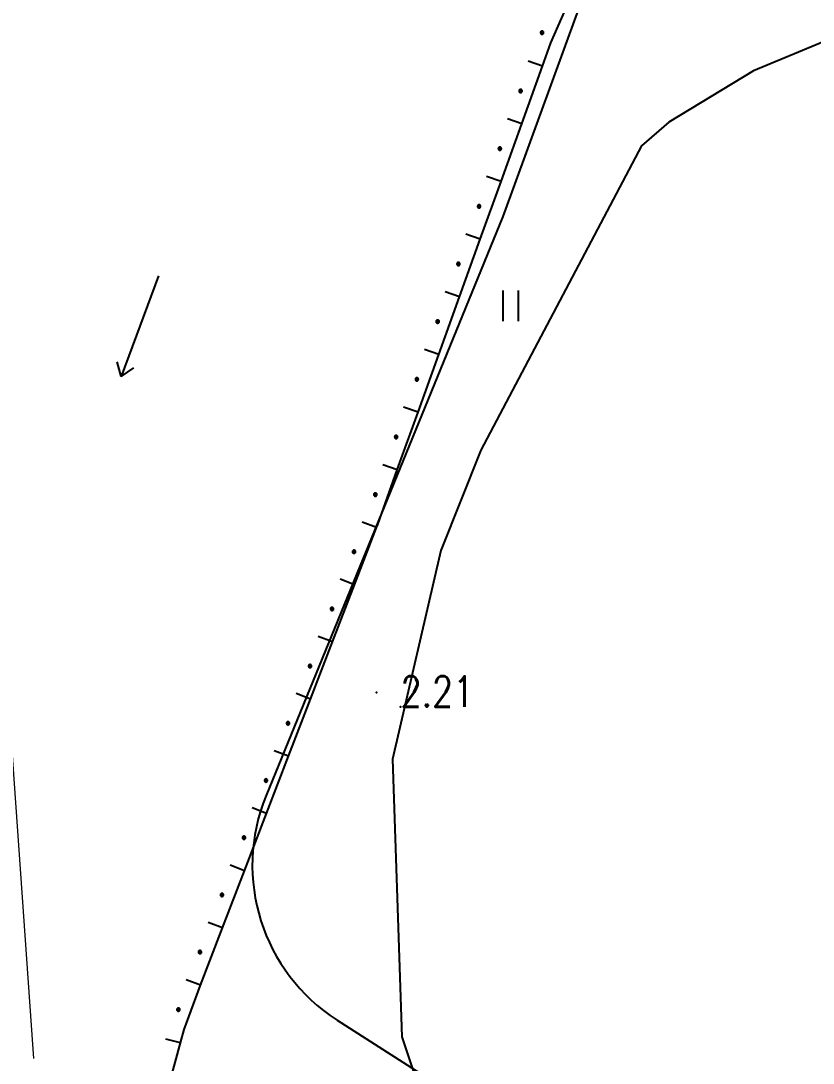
# Model space of a CAD drawing. Extents: x 500036 to 1001740, y 2543128 to 5086681.
# Drawn here: x 500796.86 to 500822.73, y 2543654.72 to 2543688.74 of the extents above; entities that cross this region are included whole.
import ezdxf

# ---------------------------------------------------------------- set-up
doc = ezdxf.new("R2010")
doc.units = 0
doc.header["$LTSCALE"] = 0.5
doc.linetypes.add('CENTER', pattern=[50.8, 31.75, -6.35, 6.35, -6.35])
doc.layers.get('0').update_dxf_attribs({"linetype": 'CONTINUOUS', "lineweight": 5})
doc.layers.add('L-河涌边线', color=160, linetype='CONTINUOUS')
doc.layers.add('地形图', color=8, linetype='CONTINUOUS')
doc.layers.add('标注', color=4, linetype='CONTINUOUS', lineweight=15)
doc.styles.add('HZ', font='romans.shx', dxfattribs={"width": 0.8, "bigfont": 'hztxt.shx'})

# ---------------------------------------------------------------- blocks, each defined once
blk = doc.blocks.new('gc086')
for p, q in [((0, 0), (7, 0)), ((7, 0), (6.181, 0.574)), ((7, 0), (6.181, -0.574))]:
    blk.add_line(p, q)

msp = doc.modelspace()

# ---------------------------------------------------------------- linework, layer by layer
at = {"layer": 'L-河涌边线', "linetype": 'Continuous', "flags": 128}
msp.add_lwpolyline([(500832.233, 2543729.947), (500816.196, 2543692.239), (500812.595, 2543682.353), (500804.866, 2543663.452, 0.362188), (500807.187, 2543656.126), (500949.832, 2543564.899)], format="xyb", dxfattribs=at)
at = {"layer": '地形图'}
for points in [[(500801.698, 2543653.98), (500802.073, 2543655.378), (500802.192, 2543655.819), (500802.732, 2543657.265), (500803.029, 2543658.06), (500803.442, 2543659.134), (500804.161, 2543661.001), (500804.88, 2543662.867), (500805.598, 2543664.733), (500806.317, 2543666.6), (500807.035, 2543668.466), (500807.754, 2543670.333), (500808.473, 2543672.199), (500808.512, 2543672.302), (500809.152, 2543674.08), (500809.83, 2543675.962), (500810.507, 2543677.844), (500811.184, 2543679.726), (500811.862, 2543681.607), (500812.539, 2543683.489), (500813.216, 2543685.371), (500813.894, 2543687.253), (500814.168, 2543688.015), (500814.648, 2543689.104)], [(500823.849, 2543688.38), (500820.784, 2543687.107), (500818.016, 2543685.435), (500817.121, 2543684.658), (500811.884, 2543674.72), (500810.576, 2543671.447), (500809, 2543664.637), (500809.304, 2543655.58), (500810.334, 2543652.482), (500812.937, 2543648.687), (500815.507, 2543646.701), (500819.548, 2543644.989), (500826.144, 2543643.366)], [(500823.849, 2543688.38), (500820.784, 2543687.107), (500818.016, 2543685.435), (500817.122, 2543684.658), (500811.884, 2543674.72), (500810.576, 2543671.447), (500809, 2543664.637), (500809.304, 2543655.58), (500810.334, 2543652.482), (500812.937, 2543648.687), (500815.508, 2543646.701), (500819.548, 2543644.989), (500826.144, 2543643.366)], [(500813.879, 2543688.3), (500813.884, 2543688.301), (500813.889, 2543688.301), (500813.894, 2543688.303), (500813.899, 2543688.305), (500813.904, 2543688.307), (500813.908, 2543688.31), (500813.912, 2543688.313), (500813.916, 2543688.317), (500813.919, 2543688.321), (500813.922, 2543688.325), (500813.924, 2543688.33), (500813.926, 2543688.335), (500813.927, 2543688.34), (500813.928, 2543688.345), (500813.929, 2543688.35), (500813.928, 2543688.355), (500813.927, 2543688.361), (500813.926, 2543688.366), (500813.924, 2543688.371), (500813.922, 2543688.375), (500813.919, 2543688.38), (500813.916, 2543688.384), (500813.914, 2543688.386), (500813.912, 2543688.387), (500813.908, 2543688.391), (500813.904, 2543688.394), (500813.899, 2543688.396), (500813.894, 2543688.398), (500813.889, 2543688.399), (500813.884, 2543688.4), (500813.879, 2543688.4), (500813.873, 2543688.4), (500813.868, 2543688.399), (500813.863, 2543688.398), (500813.858, 2543688.396), (500813.854, 2543688.394), (500813.849, 2543688.391), (500813.845, 2543688.387), (500813.841, 2543688.384), (500813.838, 2543688.38), (500813.835, 2543688.375), (500813.833, 2543688.371), (500813.831, 2543688.366), (500813.83, 2543688.361), (500813.829, 2543688.355), (500813.829, 2543688.35), (500813.829, 2543688.345), (500813.83, 2543688.34), (500813.831, 2543688.335), (500813.833, 2543688.33), (500813.835, 2543688.325), (500813.838, 2543688.321), (500813.841, 2543688.317), (500813.843, 2543688.315), (500813.845, 2543688.313), (500813.849, 2543688.31), (500813.854, 2543688.307), (500813.858, 2543688.305), (500813.863, 2543688.303), (500813.868, 2543688.301), (500813.873, 2543688.301), (500813.879, 2543688.3)], [(500813.843, 2543688.315), (500813.914, 2543688.386)], [(500813.894, 2543687.253), (500813.423, 2543687.422)], [(500813.179, 2543686.397), (500813.184, 2543686.398), (500813.189, 2543686.399), (500813.194, 2543686.4), (500813.199, 2543686.402), (500813.204, 2543686.404), (500813.208, 2543686.407), (500813.212, 2543686.41), (500813.216, 2543686.414), (500813.219, 2543686.418), (500813.222, 2543686.422), (500813.224, 2543686.427), (500813.226, 2543686.432), (500813.227, 2543686.437), (500813.228, 2543686.442), (500813.229, 2543686.447), (500813.228, 2543686.453), (500813.227, 2543686.458), (500813.226, 2543686.463), (500813.224, 2543686.468), (500813.222, 2543686.472), (500813.219, 2543686.477), (500813.216, 2543686.481), (500813.214, 2543686.483), (500813.212, 2543686.485), (500813.208, 2543686.488), (500813.204, 2543686.491), (500813.199, 2543686.493), (500813.194, 2543686.495), (500813.189, 2543686.496), (500813.184, 2543686.497), (500813.179, 2543686.497), (500813.173, 2543686.497), (500813.168, 2543686.496), (500813.163, 2543686.495), (500813.158, 2543686.493), (500813.154, 2543686.491), (500813.149, 2543686.488), (500813.145, 2543686.485), (500813.141, 2543686.481), (500813.138, 2543686.477), (500813.135, 2543686.472), (500813.133, 2543686.468), (500813.131, 2543686.463), (500813.13, 2543686.458), (500813.129, 2543686.453), (500813.129, 2543686.447), (500813.129, 2543686.442), (500813.13, 2543686.437), (500813.131, 2543686.432), (500813.133, 2543686.427), (500813.135, 2543686.422), (500813.138, 2543686.418), (500813.141, 2543686.414), (500813.143, 2543686.412), (500813.145, 2543686.41), (500813.149, 2543686.407), (500813.154, 2543686.404), (500813.158, 2543686.402), (500813.163, 2543686.4), (500813.168, 2543686.399), (500813.173, 2543686.398), (500813.179, 2543686.397)], [(500813.143, 2543686.412), (500813.214, 2543686.483)], [(500813.216, 2543685.371), (500812.746, 2543685.54)], [(500812.501, 2543684.516), (500812.506, 2543684.516), (500812.512, 2543684.517), (500812.517, 2543684.518), (500812.522, 2543684.52), (500812.526, 2543684.522), (500812.531, 2543684.525), (500812.535, 2543684.529), (500812.538, 2543684.532), (500812.542, 2543684.536), (500812.545, 2543684.541), (500812.547, 2543684.545), (500812.549, 2543684.55), (500812.55, 2543684.555), (500812.551, 2543684.56), (500812.551, 2543684.566), (500812.551, 2543684.571), (500812.55, 2543684.576), (500812.549, 2543684.581), (500812.547, 2543684.586), (500812.545, 2543684.591), (500812.542, 2543684.595), (500812.538, 2543684.599), (500812.537, 2543684.601), (500812.535, 2543684.603), (500812.531, 2543684.606), (500812.526, 2543684.609), (500812.522, 2543684.611), (500812.517, 2543684.613), (500812.512, 2543684.615), (500812.506, 2543684.615), (500812.501, 2543684.616), (500812.496, 2543684.615), (500812.491, 2543684.615), (500812.486, 2543684.613), (500812.481, 2543684.611), (500812.476, 2543684.609), (500812.472, 2543684.606), (500812.468, 2543684.603), (500812.464, 2543684.599), (500812.461, 2543684.595), (500812.458, 2543684.591), (500812.456, 2543684.586), (500812.454, 2543684.581), (500812.452, 2543684.576), (500812.451, 2543684.571), (500812.451, 2543684.566), (500812.451, 2543684.56), (500812.452, 2543684.555), (500812.454, 2543684.55), (500812.456, 2543684.545), (500812.458, 2543684.541), (500812.461, 2543684.536), (500812.464, 2543684.532), (500812.466, 2543684.53), (500812.468, 2543684.529), (500812.472, 2543684.525), (500812.476, 2543684.522), (500812.481, 2543684.52), (500812.486, 2543684.518), (500812.491, 2543684.517), (500812.496, 2543684.516), (500812.501, 2543684.516)], [(500812.466, 2543684.53), (500812.537, 2543684.601)], [(500812.539, 2543683.489), (500812.068, 2543683.659)], [(500811.824, 2543682.634), (500811.829, 2543682.634), (500811.834, 2543682.635), (500811.839, 2543682.636), (500811.844, 2543682.638), (500811.849, 2543682.641), (500811.853, 2543682.643), (500811.857, 2543682.647), (500811.861, 2543682.65), (500811.864, 2543682.654), (500811.867, 2543682.659), (500811.87, 2543682.664), (500811.871, 2543682.668), (500811.873, 2543682.673), (500811.874, 2543682.679), (500811.874, 2543682.684), (500811.874, 2543682.689), (500811.873, 2543682.694), (500811.871, 2543682.699), (500811.87, 2543682.704), (500811.867, 2543682.709), (500811.864, 2543682.713), (500811.861, 2543682.717), (500811.859, 2543682.719), (500811.857, 2543682.721), (500811.853, 2543682.724), (500811.849, 2543682.727), (500811.844, 2543682.729), (500811.839, 2543682.731), (500811.834, 2543682.733), (500811.829, 2543682.734), (500811.824, 2543682.734), (500811.819, 2543682.734), (500811.814, 2543682.733), (500811.808, 2543682.731), (500811.804, 2543682.729), (500811.799, 2543682.727), (500811.795, 2543682.724), (500811.79, 2543682.721), (500811.787, 2543682.717), (500811.783, 2543682.713), (500811.781, 2543682.709), (500811.778, 2543682.704), (500811.776, 2543682.699), (500811.775, 2543682.694), (500811.774, 2543682.689), (500811.774, 2543682.684), (500811.774, 2543682.679), (500811.775, 2543682.673), (500811.776, 2543682.668), (500811.778, 2543682.664), (500811.781, 2543682.659), (500811.783, 2543682.654), (500811.787, 2543682.65), (500811.789, 2543682.649), (500811.79, 2543682.647), (500811.795, 2543682.643), (500811.799, 2543682.641), (500811.804, 2543682.638), (500811.808, 2543682.636), (500811.814, 2543682.635), (500811.819, 2543682.634), (500811.824, 2543682.634)], [(500811.789, 2543682.649), (500811.859, 2543682.719)], [(500811.862, 2543681.607), (500811.391, 2543681.777)], [(500811.147, 2543680.752), (500811.152, 2543680.752), (500811.157, 2543680.753), (500811.162, 2543680.754), (500811.167, 2543680.756), (500811.172, 2543680.759), (500811.176, 2543680.762), (500811.18, 2543680.765), (500811.184, 2543680.769), (500811.187, 2543680.773), (500811.19, 2543680.777), (500811.192, 2543680.782), (500811.194, 2543680.787), (500811.195, 2543680.792), (500811.196, 2543680.797), (500811.197, 2543680.802), (500811.196, 2543680.807), (500811.195, 2543680.812), (500811.194, 2543680.817), (500811.192, 2543680.822), (500811.19, 2543680.827), (500811.187, 2543680.831), (500811.184, 2543680.835), (500811.182, 2543680.837), (500811.18, 2543680.839), (500811.176, 2543680.842), (500811.172, 2543680.845), (500811.167, 2543680.848), (500811.162, 2543680.85), (500811.157, 2543680.851), (500811.152, 2543680.852), (500811.147, 2543680.852), (500811.141, 2543680.852), (500811.136, 2543680.851), (500811.131, 2543680.85), (500811.126, 2543680.848), (500811.122, 2543680.845), (500811.117, 2543680.842), (500811.113, 2543680.839), (500811.109, 2543680.835), (500811.106, 2543680.831), (500811.103, 2543680.827), (500811.101, 2543680.822), (500811.099, 2543680.817), (500811.098, 2543680.812), (500811.097, 2543680.807), (500811.097, 2543680.802), (500811.097, 2543680.797), (500811.098, 2543680.792), (500811.099, 2543680.787), (500811.101, 2543680.782), (500811.103, 2543680.777), (500811.106, 2543680.773), (500811.109, 2543680.769), (500811.111, 2543680.767), (500811.113, 2543680.765), (500811.117, 2543680.762), (500811.122, 2543680.759), (500811.126, 2543680.756), (500811.131, 2543680.754), (500811.136, 2543680.753), (500811.141, 2543680.752), (500811.147, 2543680.752)], [(500811.111, 2543680.767), (500811.182, 2543680.837)], [(500811.184, 2543679.726), (500810.714, 2543679.895)], [(500812.606, 2543678.933), (500812.606, 2543679.933)], [(500813.106, 2543678.933), (500813.106, 2543679.933)], [(500810.469, 2543678.87), (500810.474, 2543678.87), (500810.48, 2543678.871), (500810.485, 2543678.873), (500810.49, 2543678.875), (500810.494, 2543678.877), (500810.499, 2543678.88), (500810.503, 2543678.883), (500810.506, 2543678.887), (500810.51, 2543678.891), (500810.512, 2543678.895), (500810.515, 2543678.9), (500810.517, 2543678.905), (500810.518, 2543678.91), (500810.519, 2543678.915), (500810.519, 2543678.92), (500810.519, 2543678.925), (500810.518, 2543678.931), (500810.517, 2543678.936), (500810.515, 2543678.941), (500810.512, 2543678.945), (500810.51, 2543678.95), (500810.506, 2543678.954), (500810.505, 2543678.956), (500810.503, 2543678.957), (500810.499, 2543678.961), (500810.494, 2543678.964), (500810.49, 2543678.966), (500810.485, 2543678.968), (500810.48, 2543678.969), (500810.474, 2543678.97), (500810.469, 2543678.97), (500810.464, 2543678.97), (500810.459, 2543678.969), (500810.454, 2543678.968), (500810.449, 2543678.966), (500810.444, 2543678.964), (500810.44, 2543678.961), (500810.436, 2543678.957), (500810.432, 2543678.954), (500810.429, 2543678.95), (500810.426, 2543678.945), (500810.423, 2543678.941), (500810.422, 2543678.936), (500810.42, 2543678.931), (500810.419, 2543678.925), (500810.419, 2543678.92), (500810.419, 2543678.915), (500810.42, 2543678.91), (500810.422, 2543678.905), (500810.423, 2543678.9), (500810.426, 2543678.895), (500810.429, 2543678.891), (500810.432, 2543678.887), (500810.434, 2543678.885), (500810.436, 2543678.883), (500810.44, 2543678.88), (500810.444, 2543678.877), (500810.449, 2543678.875), (500810.454, 2543678.873), (500810.459, 2543678.871), (500810.464, 2543678.87), (500810.469, 2543678.87)], [(500810.434, 2543678.885), (500810.505, 2543678.956)], [(500810.507, 2543677.844), (500810.036, 2543678.013)], [(500809.792, 2543676.988), (500809.797, 2543676.989), (500809.802, 2543676.989), (500809.807, 2543676.991), (500809.812, 2543676.993), (500809.817, 2543676.995), (500809.821, 2543676.998), (500809.825, 2543677.001), (500809.829, 2543677.005), (500809.832, 2543677.009), (500809.835, 2543677.013), (500809.838, 2543677.018), (500809.839, 2543677.023), (500809.841, 2543677.028), (500809.842, 2543677.033), (500809.842, 2543677.038), (500809.842, 2543677.044), (500809.841, 2543677.049), (500809.839, 2543677.054), (500809.838, 2543677.059), (500809.835, 2543677.063), (500809.832, 2543677.068), (500809.829, 2543677.072), (500809.827, 2543677.074), (500809.825, 2543677.076), (500809.821, 2543677.079), (500809.817, 2543677.082), (500809.812, 2543677.084), (500809.807, 2543677.086), (500809.802, 2543677.087), (500809.797, 2543677.088), (500809.792, 2543677.088), (500809.787, 2543677.088), (500809.781, 2543677.087), (500809.776, 2543677.086), (500809.772, 2543677.084), (500809.767, 2543677.082), (500809.762, 2543677.079), (500809.758, 2543677.076), (500809.755, 2543677.072), (500809.751, 2543677.068), (500809.749, 2543677.063), (500809.746, 2543677.059), (500809.744, 2543677.054), (500809.743, 2543677.049), (500809.742, 2543677.044), (500809.742, 2543677.038), (500809.742, 2543677.033), (500809.743, 2543677.028), (500809.744, 2543677.023), (500809.746, 2543677.018), (500809.749, 2543677.013), (500809.751, 2543677.009), (500809.755, 2543677.005), (500809.757, 2543677.003), (500809.758, 2543677.001), (500809.762, 2543676.998), (500809.767, 2543676.995), (500809.772, 2543676.993), (500809.776, 2543676.991), (500809.781, 2543676.989), (500809.787, 2543676.989), (500809.792, 2543676.988)], [(500809.757, 2543677.003), (500809.827, 2543677.074)], [(500809.83, 2543675.962), (500809.359, 2543676.131)], [(500809.114, 2543675.107), (500809.12, 2543675.107), (500809.125, 2543675.108), (500809.13, 2543675.109), (500809.135, 2543675.111), (500809.14, 2543675.113), (500809.144, 2543675.116), (500809.148, 2543675.119), (500809.152, 2543675.123), (500809.155, 2543675.127), (500809.158, 2543675.132), (500809.16, 2543675.136), (500809.162, 2543675.141), (500809.163, 2543675.146), (500809.164, 2543675.151), (500809.165, 2543675.157), (500809.164, 2543675.162), (500809.163, 2543675.167), (500809.162, 2543675.172), (500809.16, 2543675.177), (500809.158, 2543675.182), (500809.155, 2543675.186), (500809.152, 2543675.19), (500809.15, 2543675.192), (500809.148, 2543675.194), (500809.144, 2543675.197), (500809.14, 2543675.2), (500809.135, 2543675.202), (500809.13, 2543675.204), (500809.125, 2543675.206), (500809.12, 2543675.206), (500809.114, 2543675.207), (500809.109, 2543675.206), (500809.104, 2543675.206), (500809.099, 2543675.204), (500809.094, 2543675.202), (500809.089, 2543675.2), (500809.085, 2543675.197), (500809.081, 2543675.194), (500809.077, 2543675.19), (500809.074, 2543675.186), (500809.071, 2543675.182), (500809.069, 2543675.177), (500809.067, 2543675.172), (500809.066, 2543675.167), (500809.065, 2543675.162), (500809.064, 2543675.157), (500809.065, 2543675.151), (500809.066, 2543675.146), (500809.067, 2543675.141), (500809.069, 2543675.136), (500809.071, 2543675.132), (500809.074, 2543675.127), (500809.077, 2543675.123), (500809.079, 2543675.121), (500809.081, 2543675.119), (500809.085, 2543675.116), (500809.089, 2543675.113), (500809.094, 2543675.111), (500809.099, 2543675.109), (500809.104, 2543675.108), (500809.109, 2543675.107), (500809.114, 2543675.107)], [(500809.079, 2543675.121), (500809.15, 2543675.192)], [(500809.152, 2543674.08), (500808.682, 2543674.25)], [(500808.437, 2543673.225), (500808.442, 2543673.225), (500808.448, 2543673.226), (500808.453, 2543673.227), (500808.457, 2543673.229), (500808.462, 2543673.232), (500808.467, 2543673.234), (500808.471, 2543673.238), (500808.474, 2543673.241), (500808.478, 2543673.245), (500808.48, 2543673.25), (500808.483, 2543673.254), (500808.485, 2543673.259), (500808.486, 2543673.264), (500808.487, 2543673.27), (500808.487, 2543673.275), (500808.487, 2543673.28), (500808.486, 2543673.285), (500808.485, 2543673.29), (500808.483, 2543673.295), (500808.48, 2543673.3), (500808.478, 2543673.304), (500808.474, 2543673.308), (500808.472, 2543673.31), (500808.471, 2543673.312), (500808.467, 2543673.315), (500808.462, 2543673.318), (500808.457, 2543673.321), (500808.453, 2543673.322), (500808.448, 2543673.324), (500808.442, 2543673.325), (500808.437, 2543673.325), (500808.432, 2543673.325), (500808.427, 2543673.324), (500808.422, 2543673.322), (500808.417, 2543673.321), (500808.412, 2543673.318), (500808.408, 2543673.315), (500808.404, 2543673.312), (500808.4, 2543673.308), (500808.397, 2543673.304), (500808.394, 2543673.3), (500808.391, 2543673.295), (500808.39, 2543673.29), (500808.388, 2543673.285), (500808.387, 2543673.28), (500808.387, 2543673.275), (500808.387, 2543673.27), (500808.388, 2543673.264), (500808.39, 2543673.259), (500808.391, 2543673.254), (500808.394, 2543673.25), (500808.397, 2543673.245), (500808.4, 2543673.241), (500808.402, 2543673.24), (500808.404, 2543673.238), (500808.408, 2543673.234), (500808.412, 2543673.232), (500808.417, 2543673.229), (500808.422, 2543673.227), (500808.427, 2543673.226), (500808.432, 2543673.225), (500808.437, 2543673.225)], [(500808.402, 2543673.24), (500808.472, 2543673.31)], [(500808.473, 2543672.199), (500808.006, 2543672.379)], [(500807.74, 2543671.36), (500807.745, 2543671.36), (500807.75, 2543671.361), (500807.755, 2543671.362), (500807.76, 2543671.364), (500807.765, 2543671.366), (500807.769, 2543671.369), (500807.773, 2543671.373), (500807.777, 2543671.376), (500807.78, 2543671.38), (500807.783, 2543671.385), (500807.786, 2543671.389), (500807.788, 2543671.394), (500807.789, 2543671.399), (500807.79, 2543671.405), (500807.79, 2543671.41), (500807.79, 2543671.415), (500807.789, 2543671.42), (500807.788, 2543671.425), (500807.786, 2543671.43), (500807.783, 2543671.435), (500807.78, 2543671.439), (500807.777, 2543671.443), (500807.775, 2543671.445), (500807.773, 2543671.447), (500807.769, 2543671.45), (500807.765, 2543671.453), (500807.76, 2543671.455), (500807.755, 2543671.457), (500807.75, 2543671.459), (500807.745, 2543671.46), (500807.74, 2543671.46), (500807.735, 2543671.46), (500807.73, 2543671.459), (500807.725, 2543671.457), (500807.72, 2543671.455), (500807.715, 2543671.453), (500807.711, 2543671.45), (500807.707, 2543671.447), (500807.703, 2543671.443), (500807.7, 2543671.439), (500807.697, 2543671.435), (500807.694, 2543671.43), (500807.692, 2543671.425), (500807.691, 2543671.42), (500807.69, 2543671.415), (500807.69, 2543671.41), (500807.69, 2543671.405), (500807.691, 2543671.399), (500807.692, 2543671.394), (500807.694, 2543671.389), (500807.697, 2543671.385), (500807.7, 2543671.38), (500807.703, 2543671.376), (500807.705, 2543671.374), (500807.707, 2543671.373), (500807.711, 2543671.369), (500807.715, 2543671.366), (500807.72, 2543671.364), (500807.725, 2543671.362), (500807.73, 2543671.361), (500807.735, 2543671.36), (500807.74, 2543671.36)], [(500807.705, 2543671.374), (500807.775, 2543671.445)], [(500807.754, 2543670.333), (500807.287, 2543670.512)], [(500807.021, 2543669.493), (500807.027, 2543669.494), (500807.032, 2543669.494), (500807.037, 2543669.496), (500807.042, 2543669.498), (500807.046, 2543669.5), (500807.051, 2543669.503), (500807.055, 2543669.506), (500807.059, 2543669.51), (500807.062, 2543669.514), (500807.065, 2543669.518), (500807.067, 2543669.523), (500807.069, 2543669.528), (500807.07, 2543669.533), (500807.071, 2543669.538), (500807.071, 2543669.543), (500807.071, 2543669.549), (500807.07, 2543669.554), (500807.069, 2543669.559), (500807.067, 2543669.564), (500807.065, 2543669.568), (500807.062, 2543669.573), (500807.059, 2543669.577), (500807.057, 2543669.579), (500807.055, 2543669.58), (500807.051, 2543669.584), (500807.046, 2543669.587), (500807.042, 2543669.589), (500807.037, 2543669.591), (500807.032, 2543669.592), (500807.027, 2543669.593), (500807.021, 2543669.593), (500807.016, 2543669.593), (500807.011, 2543669.592), (500807.006, 2543669.591), (500807.001, 2543669.589), (500806.996, 2543669.587), (500806.992, 2543669.584), (500806.988, 2543669.58), (500806.984, 2543669.577), (500806.981, 2543669.573), (500806.978, 2543669.568), (500806.976, 2543669.564), (500806.974, 2543669.559), (500806.972, 2543669.554), (500806.972, 2543669.549), (500806.971, 2543669.543), (500806.972, 2543669.538), (500806.972, 2543669.533), (500806.974, 2543669.528), (500806.976, 2543669.523), (500806.978, 2543669.518), (500806.981, 2543669.514), (500806.984, 2543669.51), (500806.986, 2543669.508), (500806.988, 2543669.506), (500806.992, 2543669.503), (500806.996, 2543669.5), (500807.001, 2543669.498), (500807.006, 2543669.496), (500807.011, 2543669.494), (500807.016, 2543669.494), (500807.021, 2543669.493)], [(500806.986, 2543669.508), (500807.057, 2543669.579)], [(500807.035, 2543668.466), (500806.569, 2543668.646)], [(500806.303, 2543667.627), (500806.308, 2543667.627), (500806.313, 2543667.628), (500806.318, 2543667.629), (500806.323, 2543667.631), (500806.328, 2543667.634), (500806.332, 2543667.636), (500806.336, 2543667.64), (500806.34, 2543667.643), (500806.343, 2543667.647), (500806.346, 2543667.652), (500806.348, 2543667.657), (500806.35, 2543667.661), (500806.352, 2543667.666), (500806.353, 2543667.672), (500806.353, 2543667.677), (500806.353, 2543667.682), (500806.352, 2543667.687), (500806.35, 2543667.692), (500806.348, 2543667.697), (500806.346, 2543667.702), (500806.343, 2543667.706), (500806.34, 2543667.71), (500806.338, 2543667.712), (500806.336, 2543667.714), (500806.332, 2543667.717), (500806.328, 2543667.72), (500806.323, 2543667.723), (500806.318, 2543667.724), (500806.313, 2543667.726), (500806.308, 2543667.727), (500806.303, 2543667.727), (500806.298, 2543667.727), (500806.292, 2543667.726), (500806.287, 2543667.724), (500806.282, 2543667.723), (500806.278, 2543667.72), (500806.273, 2543667.717), (500806.269, 2543667.714), (500806.266, 2543667.71), (500806.262, 2543667.706), (500806.259, 2543667.702), (500806.257, 2543667.697), (500806.255, 2543667.692), (500806.254, 2543667.687), (500806.253, 2543667.682), (500806.253, 2543667.677), (500806.253, 2543667.672), (500806.254, 2543667.666), (500806.255, 2543667.661), (500806.257, 2543667.657), (500806.259, 2543667.652), (500806.262, 2543667.647), (500806.266, 2543667.643), (500806.267, 2543667.642), (500806.269, 2543667.64), (500806.273, 2543667.636), (500806.278, 2543667.634), (500806.282, 2543667.631), (500806.287, 2543667.629), (500806.292, 2543667.628), (500806.298, 2543667.627), (500806.303, 2543667.627)], [(500806.267, 2543667.642), (500806.338, 2543667.712)], [(500806.317, 2543666.6), (500805.85, 2543666.78)], [(500805.584, 2543665.76), (500805.589, 2543665.761), (500805.595, 2543665.762), (500805.6, 2543665.763), (500805.605, 2543665.765), (500805.609, 2543665.767), (500805.614, 2543665.77), (500805.618, 2543665.773), (500805.621, 2543665.777), (500805.625, 2543665.781), (500805.627, 2543665.785), (500805.63, 2543665.79), (500805.632, 2543665.795), (500805.633, 2543665.8), (500805.634, 2543665.805), (500805.634, 2543665.81), (500805.634, 2543665.816), (500805.633, 2543665.821), (500805.632, 2543665.826), (500805.63, 2543665.831), (500805.627, 2543665.835), (500805.625, 2543665.84), (500805.621, 2543665.844), (500805.62, 2543665.846), (500805.618, 2543665.848), (500805.614, 2543665.851), (500805.609, 2543665.854), (500805.605, 2543665.856), (500805.6, 2543665.858), (500805.595, 2543665.859), (500805.589, 2543665.86), (500805.584, 2543665.86), (500805.579, 2543665.86), (500805.574, 2543665.859), (500805.569, 2543665.858), (500805.564, 2543665.856), (500805.559, 2543665.854), (500805.555, 2543665.851), (500805.551, 2543665.848), (500805.547, 2543665.844), (500805.544, 2543665.84), (500805.541, 2543665.835), (500805.539, 2543665.831), (500805.537, 2543665.826), (500805.535, 2543665.821), (500805.534, 2543665.816), (500805.534, 2543665.81), (500805.534, 2543665.805), (500805.535, 2543665.8), (500805.537, 2543665.795), (500805.539, 2543665.79), (500805.541, 2543665.785), (500805.544, 2543665.781), (500805.547, 2543665.777), (500805.549, 2543665.775), (500805.551, 2543665.773), (500805.555, 2543665.77), (500805.559, 2543665.767), (500805.564, 2543665.765), (500805.569, 2543665.763), (500805.574, 2543665.762), (500805.579, 2543665.761), (500805.584, 2543665.76)], [(500805.549, 2543665.775), (500805.62, 2543665.846)], [(500805.598, 2543664.733), (500805.132, 2543664.913)], [(500804.866, 2543663.894), (500804.871, 2543663.894), (500804.876, 2543663.895), (500804.881, 2543663.896), (500804.886, 2543663.898), (500804.891, 2543663.901), (500804.895, 2543663.904), (500804.899, 2543663.907), (500804.903, 2543663.911), (500804.906, 2543663.915), (500804.909, 2543663.919), (500804.911, 2543663.924), (500804.913, 2543663.929), (500804.915, 2543663.934), (500804.915, 2543663.939), (500804.916, 2543663.944), (500804.915, 2543663.949), (500804.915, 2543663.954), (500804.913, 2543663.959), (500804.911, 2543663.964), (500804.909, 2543663.969), (500804.906, 2543663.973), (500804.903, 2543663.977), (500804.901, 2543663.979), (500804.899, 2543663.981), (500804.895, 2543663.984), (500804.891, 2543663.987), (500804.886, 2543663.99), (500804.881, 2543663.992), (500804.876, 2543663.993), (500804.871, 2543663.994), (500804.866, 2543663.994), (500804.86, 2543663.994), (500804.855, 2543663.993), (500804.85, 2543663.992), (500804.845, 2543663.99), (500804.841, 2543663.987), (500804.836, 2543663.984), (500804.832, 2543663.981), (500804.828, 2543663.977), (500804.825, 2543663.973), (500804.822, 2543663.969), (500804.82, 2543663.964), (500804.818, 2543663.959), (500804.817, 2543663.954), (500804.816, 2543663.949), (500804.816, 2543663.944), (500804.816, 2543663.939), (500804.817, 2543663.934), (500804.818, 2543663.929), (500804.82, 2543663.924), (500804.822, 2543663.919), (500804.825, 2543663.915), (500804.828, 2543663.911), (500804.83, 2543663.909), (500804.832, 2543663.907), (500804.836, 2543663.904), (500804.841, 2543663.901), (500804.845, 2543663.898), (500804.85, 2543663.896), (500804.855, 2543663.895), (500804.86, 2543663.894), (500804.866, 2543663.894)], [(500804.83, 2543663.909), (500804.901, 2543663.979)], [(500804.88, 2543662.867), (500804.413, 2543663.047)], [(500804.147, 2543662.028), (500804.152, 2543662.028), (500804.157, 2543662.029), (500804.162, 2543662.03), (500804.167, 2543662.032), (500804.172, 2543662.034), (500804.176, 2543662.037), (500804.18, 2543662.04), (500804.184, 2543662.044), (500804.187, 2543662.048), (500804.19, 2543662.053), (500804.193, 2543662.057), (500804.195, 2543662.062), (500804.196, 2543662.067), (500804.197, 2543662.072), (500804.197, 2543662.078), (500804.197, 2543662.083), (500804.196, 2543662.088), (500804.195, 2543662.093), (500804.193, 2543662.098), (500804.19, 2543662.103), (500804.187, 2543662.107), (500804.184, 2543662.111), (500804.182, 2543662.113), (500804.18, 2543662.115), (500804.176, 2543662.118), (500804.172, 2543662.121), (500804.167, 2543662.123), (500804.162, 2543662.125), (500804.157, 2543662.126), (500804.152, 2543662.127), (500804.147, 2543662.128), (500804.142, 2543662.127), (500804.137, 2543662.126), (500804.132, 2543662.125), (500804.127, 2543662.123), (500804.122, 2543662.121), (500804.118, 2543662.118), (500804.114, 2543662.115), (500804.11, 2543662.111), (500804.107, 2543662.107), (500804.104, 2543662.103), (500804.101, 2543662.098), (500804.099, 2543662.093), (500804.098, 2543662.088), (500804.097, 2543662.083), (500804.097, 2543662.078), (500804.097, 2543662.072), (500804.098, 2543662.067), (500804.099, 2543662.062), (500804.101, 2543662.057), (500804.104, 2543662.053), (500804.107, 2543662.048), (500804.11, 2543662.044), (500804.112, 2543662.042), (500804.114, 2543662.04), (500804.118, 2543662.037), (500804.122, 2543662.034), (500804.127, 2543662.032), (500804.132, 2543662.03), (500804.137, 2543662.029), (500804.142, 2543662.028), (500804.147, 2543662.028)], [(500804.112, 2543662.042), (500804.182, 2543662.113)], [(500804.161, 2543661.001), (500803.694, 2543661.18)], [(500803.428, 2543660.161), (500803.434, 2543660.161), (500803.439, 2543660.162), (500803.444, 2543660.164), (500803.449, 2543660.165), (500803.453, 2543660.168), (500803.458, 2543660.171), (500803.462, 2543660.174), (500803.466, 2543660.178), (500803.469, 2543660.182), (500803.472, 2543660.186), (500803.474, 2543660.191), (500803.476, 2543660.196), (500803.477, 2543660.201), (500803.478, 2543660.206), (500803.478, 2543660.211), (500803.478, 2543660.216), (500803.477, 2543660.221), (500803.476, 2543660.227), (500803.474, 2543660.231), (500803.472, 2543660.236), (500803.469, 2543660.241), (500803.466, 2543660.245), (500803.464, 2543660.246), (500803.462, 2543660.248), (500803.458, 2543660.252), (500803.453, 2543660.254), (500803.449, 2543660.257), (500803.444, 2543660.259), (500803.439, 2543660.26), (500803.434, 2543660.261), (500803.428, 2543660.261), (500803.423, 2543660.261), (500803.418, 2543660.26), (500803.413, 2543660.259), (500803.408, 2543660.257), (500803.403, 2543660.254), (500803.399, 2543660.252), (500803.395, 2543660.248), (500803.391, 2543660.245), (500803.388, 2543660.241), (500803.385, 2543660.236), (500803.383, 2543660.231), (500803.381, 2543660.227), (500803.379, 2543660.221), (500803.379, 2543660.216), (500803.378, 2543660.211), (500803.379, 2543660.206), (500803.379, 2543660.201), (500803.381, 2543660.196), (500803.383, 2543660.191), (500803.385, 2543660.186), (500803.388, 2543660.182), (500803.391, 2543660.178), (500803.393, 2543660.176), (500803.395, 2543660.174), (500803.399, 2543660.171), (500803.403, 2543660.168), (500803.408, 2543660.165), (500803.413, 2543660.164), (500803.418, 2543660.162), (500803.423, 2543660.161), (500803.428, 2543660.161)], [(500803.393, 2543660.176), (500803.464, 2543660.246)], [(500803.442, 2543659.134), (500802.976, 2543659.314)], [(500802.71, 2543658.295), (500802.715, 2543658.295), (500802.72, 2543658.296), (500802.725, 2543658.297), (500802.73, 2543658.299), (500802.735, 2543658.301), (500802.739, 2543658.304), (500802.743, 2543658.308), (500802.747, 2543658.311), (500802.75, 2543658.315), (500802.753, 2543658.32), (500802.755, 2543658.324), (500802.757, 2543658.329), (500802.759, 2543658.334), (500802.76, 2543658.339), (500802.76, 2543658.345), (500802.76, 2543658.35), (500802.759, 2543658.355), (500802.757, 2543658.36), (500802.755, 2543658.365), (500802.753, 2543658.37), (500802.75, 2543658.374), (500802.747, 2543658.378), (500802.745, 2543658.38), (500802.743, 2543658.382), (500802.739, 2543658.385), (500802.735, 2543658.388), (500802.73, 2543658.39), (500802.725, 2543658.392), (500802.72, 2543658.394), (500802.715, 2543658.394), (500802.71, 2543658.395), (500802.705, 2543658.394), (500802.699, 2543658.394), (500802.694, 2543658.392), (500802.689, 2543658.39), (500802.685, 2543658.388), (500802.68, 2543658.385), (500802.676, 2543658.382), (500802.673, 2543658.378), (500802.669, 2543658.374), (500802.666, 2543658.37), (500802.664, 2543658.365), (500802.662, 2543658.36), (500802.661, 2543658.355), (500802.66, 2543658.35), (500802.66, 2543658.345), (500802.66, 2543658.339), (500802.661, 2543658.334), (500802.662, 2543658.329), (500802.664, 2543658.324), (500802.666, 2543658.32), (500802.669, 2543658.315), (500802.673, 2543658.311), (500802.674, 2543658.309), (500802.676, 2543658.308), (500802.68, 2543658.304), (500802.685, 2543658.301), (500802.689, 2543658.299), (500802.694, 2543658.297), (500802.699, 2543658.296), (500802.705, 2543658.295), (500802.71, 2543658.295)], [(500802.674, 2543658.309), (500802.745, 2543658.38)], [(500802.732, 2543657.265), (500802.263, 2543657.44)], [(500802.007, 2543656.418), (500802.012, 2543656.418), (500802.017, 2543656.419), (500802.023, 2543656.42), (500802.027, 2543656.422), (500802.032, 2543656.425), (500802.036, 2543656.427), (500802.04, 2543656.431), (500802.044, 2543656.434), (500802.047, 2543656.439), (500802.05, 2543656.443), (500802.053, 2543656.448), (500802.055, 2543656.452), (500802.056, 2543656.457), (500802.057, 2543656.463), (500802.057, 2543656.468), (500802.057, 2543656.473), (500802.056, 2543656.478), (500802.055, 2543656.483), (500802.053, 2543656.488), (500802.05, 2543656.493), (500802.047, 2543656.497), (500802.044, 2543656.501), (500802.042, 2543656.503), (500802.04, 2543656.505), (500802.036, 2543656.508), (500802.032, 2543656.511), (500802.027, 2543656.514), (500802.023, 2543656.515), (500802.017, 2543656.517), (500802.012, 2543656.518), (500802.007, 2543656.518), (500802.002, 2543656.518), (500801.997, 2543656.517), (500801.992, 2543656.515), (500801.987, 2543656.514), (500801.982, 2543656.511), (500801.978, 2543656.508), (500801.974, 2543656.505), (500801.97, 2543656.501), (500801.967, 2543656.497), (500801.964, 2543656.493), (500801.961, 2543656.488), (500801.959, 2543656.483), (500801.958, 2543656.478), (500801.957, 2543656.473), (500801.957, 2543656.468), (500801.957, 2543656.463), (500801.958, 2543656.457), (500801.959, 2543656.452), (500801.961, 2543656.448), (500801.964, 2543656.443), (500801.967, 2543656.439), (500801.97, 2543656.434), (500801.972, 2543656.433), (500801.974, 2543656.431), (500801.978, 2543656.427), (500801.982, 2543656.425), (500801.987, 2543656.422), (500801.992, 2543656.42), (500801.997, 2543656.419), (500802.002, 2543656.418), (500802.007, 2543656.418)], [(500801.972, 2543656.433), (500802.042, 2543656.503)], [(500802.073, 2543655.378), (500801.59, 2543655.507)]]:
    msp.add_lwpolyline(points, dxfattribs=at)
at = {"layer": '地形图', "ltscale": 10}
msp.add_point((500808.47, 2543666.817), dxfattribs=at)
at = {"layer": '地形图', "linetype": 'CENTER'}
msp.add_point((500809.258, 2543666.349, 2.21), dxfattribs=at)
at = {"layer": '标注', "linetype": 'ByBlock'}
msp.add_line((500797.287, 2543654.872), (500796.325, 2543668.477), dxfattribs=at)

# ---------------------------------------------------------------- block references
at = {"layer": '地形图', "linetype": 'Continuous', "xscale": 0.4999999999585193, "yscale": 0.5, "zscale": 0.5, "rotation": 249.6846100061541}
msp.add_blockref('gc086', (500801.352, 2543680.411), dxfattribs=at)

# ---------------------------------------------------------------- texts
at = {"layer": '地形图', "ltscale": 10, "style": 'HZ', "width": 0.8}
msp.add_text('2.21', height=1, dxfattribs=at).set_placement((500809.258, 2543666.349))

doc.saveas('drawing.dxf')
